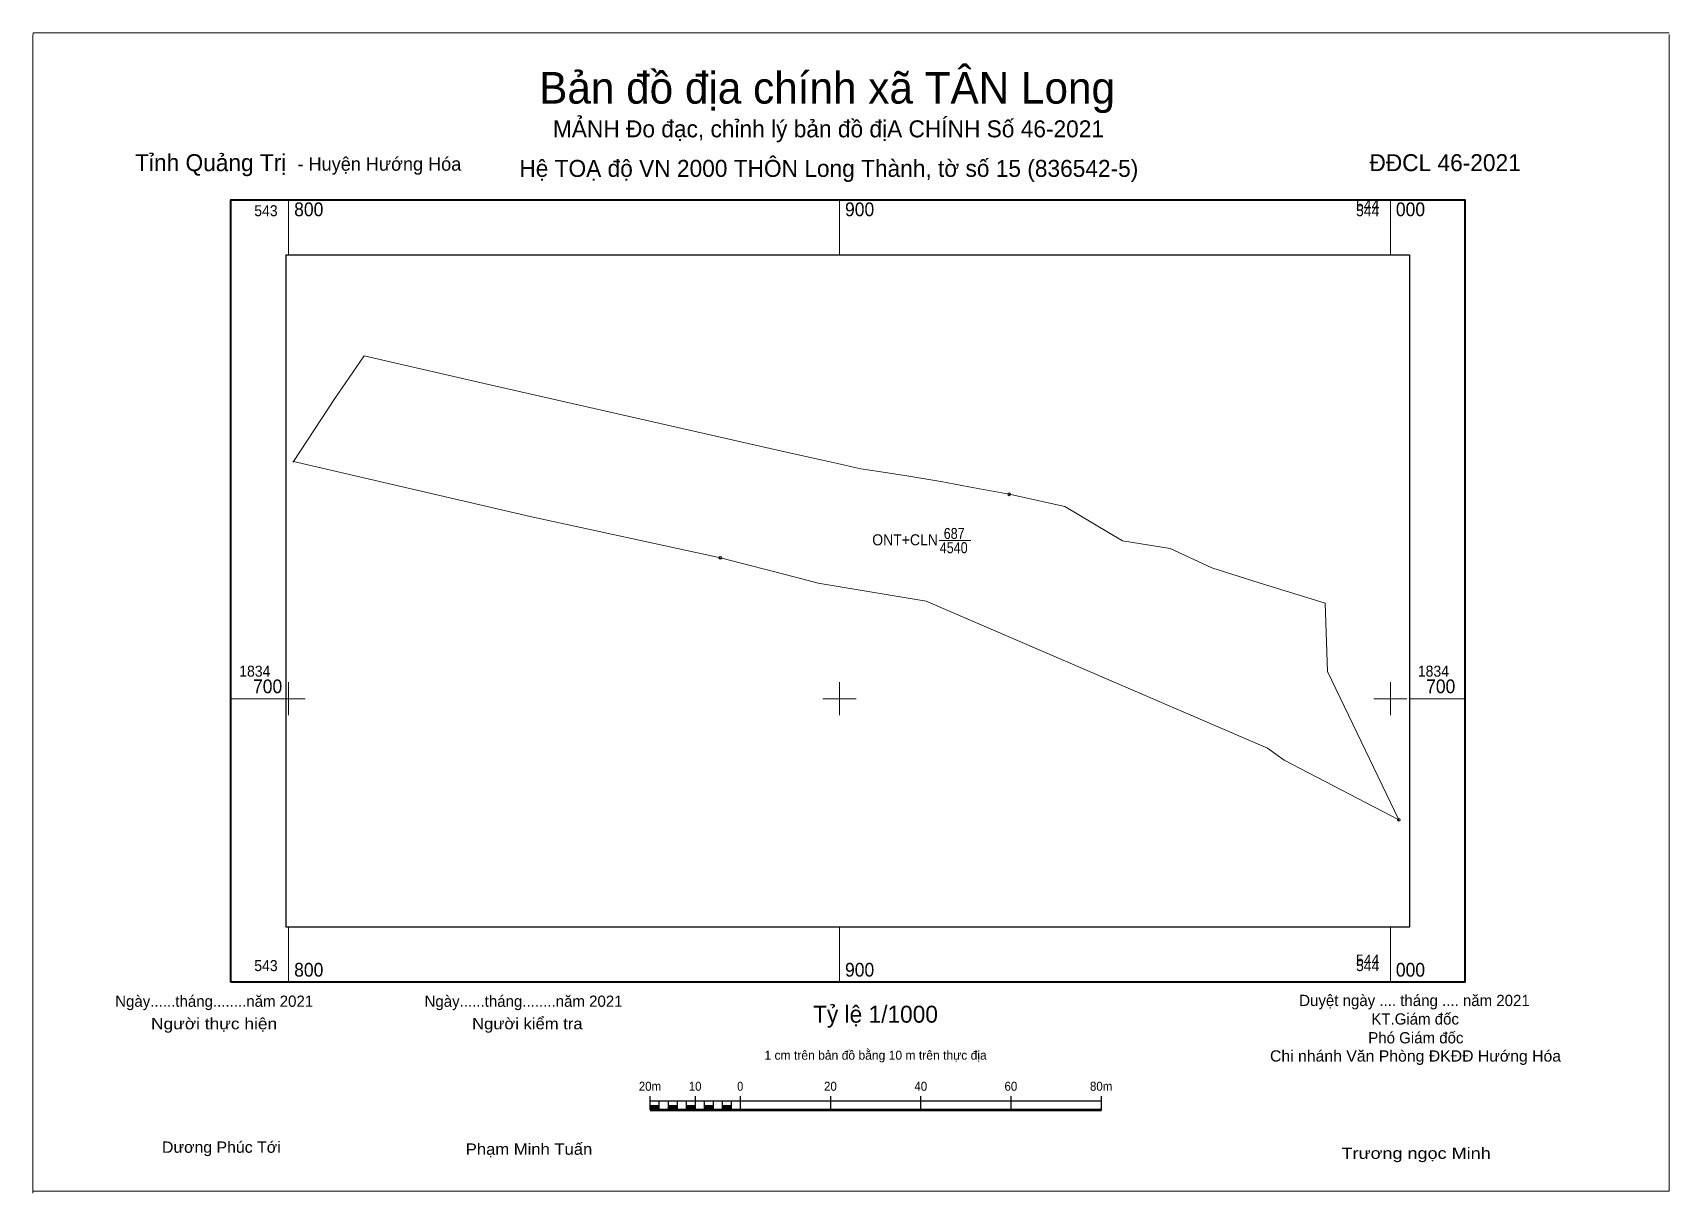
# Model space of a CAD drawing. Header units: metres. Extents: x 543754 to 544571, y 1834610 to 1834821.
# Drawn here: x 543753.5 to 544050.6, y 1834610.2 to 1834820.9 of the extents above.
import ezdxf
from ezdxf.enums import TextEntityAlignment as Align

# ---------------------------------------------------------------- set-up
doc = ezdxf.new("R2010")
doc.units = ezdxf.units.M
doc.header["$PDMODE"] = 32
doc.header["$PDSIZE"] = 0.5
doc.layers.add('1', color=7, linetype='Continuous')
for name, color, linetype, lineweight in [('10', 7, 'Continuous', 13), ('11', 7, 'Continuous', 13), ('13', 7, 'Continuous', 13), ('2', 7, 'Continuous', 25), ('23', 7, 'Continuous', 13), ('63', 7, 'Continuous', 13)]:
    doc.layers.add(name, color=color, linetype=linetype, lineweight=lineweight)

msp = doc.modelspace()

# ---------------------------------------------------------------- hatches: boundary and pattern name
at = {"layer": '2'}
for points in [[(543865.65, 1834625.35), (543867.29, 1834625.35), (543867.29, 1834626.17), (543865.65, 1834626.17)], [(543868.93, 1834625.35), (543870.57, 1834625.35), (543870.57, 1834626.17), (543868.93, 1834626.17)], [(543872.21, 1834625.35), (543873.84, 1834625.35), (543873.84, 1834626.17), (543872.21, 1834626.17)], [(543875.48, 1834625.35), (543877.12, 1834625.35), (543877.12, 1834626.17), (543875.48, 1834626.17)], [(543878.76, 1834625.35), (543880.4, 1834625.35), (543880.4, 1834626.17), (543878.76, 1834626.17)]]:
    msp.add_hatch(color=256, dxfattribs=at).paths.add_polyline_path(points)

# ---------------------------------------------------------------- linework, layer by layer
at = {"layer": '10'}
for p, q in [((543813.68, 1834762.26), (543808.4, 1834754.53)), ((543835.47, 1834757.23), (543813.68, 1834762.26)), ((543890.1, 1834744.85), (543835.47, 1834757.23)), ((543808.4, 1834754.53), (543800.85, 1834743.08)), ((543896.93, 1834743.3), (543890.1, 1834744.85)), ((543800.85, 1834743.08), (543843.83, 1834733.07)), ((543900.2, 1834742.56), (543896.93, 1834743.3)), ((543902.78, 1834741.97), (543900.2, 1834742.56)), ((543903.9, 1834741.72), (543902.78, 1834741.97)), ((543907.12, 1834741.24), (543903.9, 1834741.72)), ((543912.56, 1834740.43), (543907.12, 1834741.24)), ((543918.37, 1834739.45), (543912.56, 1834740.43)), ((543923.49, 1834738.49), (543918.37, 1834739.45)), ((543930.81, 1834737.11), (543923.49, 1834738.49)), ((543940.9, 1834734.89), (543930.81, 1834737.11)), ((543843.83, 1834733.07), (543878.37, 1834725.57)), ((543951.39, 1834728.66), (543940.9, 1834734.89)), ((543960.03, 1834727.29), (543951.39, 1834728.66)), ((543967.58, 1834723.74), (543960.03, 1834727.29)), ((543878.37, 1834725.57), (543892.01, 1834722.04)), ((543892.01, 1834722.04), (543896.12, 1834720.97)), ((543896.12, 1834720.97), (543915.75, 1834717.68)), ((543976.17, 1834721.06), (543967.58, 1834723.74)), ((543988.16, 1834717.32), (543976.17, 1834721.06)), ((543915.75, 1834717.68), (543977.68, 1834691.02)), ((543988.58, 1834704.92), (543988.16, 1834717.32)), ((544001.52, 1834678), (543988.58, 1834704.92)), ((543977.68, 1834691.02), (543980.75, 1834688.87)), ((543980.75, 1834688.87), (544001.52, 1834678))]:
    msp.add_line(p, q, dxfattribs=at)
msp.add_lwpolyline([(543940.9, 1834734.89), (543940.9, 1834734.89), (543940.91, 1834734.89)], dxfattribs=at)
for p in [(543930.81, 1834737.11), (543878.37, 1834725.57), (544001.52, 1834678)]:
    msp.add_point(p, dxfattribs=at)
at = {"layer": '11'}
msp.add_line((543753.63, 1834820.91), (544050.63, 1834820.91), dxfattribs=at)
for points in [[(543753.54, 1834610.21), (543753.54, 1834820.21), (543753.63, 1834820.91)], [(544050.63, 1834820.59), (544050.63, 1834610.59), (543753.63, 1834610.59)]]:
    msp.add_lwpolyline(points, dxfattribs=at)
at = {"layer": '13'}
msp.add_line((543918.09, 1834728.75), (543923.82, 1834728.75), dxfattribs=at)
at = {"layer": '2'}
for p, q in [((543865.65, 1834625.35), (543865.65, 1834627.81)), ((543865.65, 1834626.99), (543947.55, 1834626.99)), ((543867.29, 1834625.35), (543867.29, 1834626.99)), ((543868.93, 1834625.35), (543868.93, 1834626.99)), ((543870.57, 1834625.35), (543870.57, 1834626.99)), ((543872.21, 1834625.35), (543872.21, 1834626.99)), ((543873.84, 1834625.35), (543873.84, 1834627.81)), ((543875.48, 1834625.35), (543875.48, 1834626.99)), ((543877.12, 1834625.35), (543877.12, 1834626.99)), ((543878.76, 1834625.35), (543878.76, 1834626.99)), ((543880.4, 1834625.35), (543880.4, 1834626.99)), ((543882.03, 1834625.35), (543882.03, 1834627.81)), ((543898.41, 1834625.35), (543898.41, 1834627.81)), ((543914.79, 1834625.35), (543914.79, 1834627.81)), ((543931.17, 1834625.35), (543931.17, 1834627.81)), ((543947.55, 1834625.35), (543947.55, 1834627.81))]:
    msp.add_line(p, q, dxfattribs=at)
at = {"layer": '2', "lineweight": 53}
msp.add_line((543865.65, 1834625.35), (543947.55, 1834625.35), dxfattribs=at)
at = {"layer": '2', "lineweight": 13}
for points in [[(543865.65, 1834625.35), (543867.29, 1834625.35), (543867.29, 1834626.17), (543865.65, 1834626.17)], [(543868.93, 1834625.35), (543870.57, 1834625.35), (543870.57, 1834626.17), (543868.93, 1834626.17)], [(543872.21, 1834625.35), (543873.84, 1834625.35), (543873.84, 1834626.17), (543872.21, 1834626.17)], [(543875.48, 1834625.35), (543877.12, 1834625.35), (543877.12, 1834626.17), (543875.48, 1834626.17)], [(543878.76, 1834625.35), (543880.4, 1834625.35), (543880.4, 1834626.17), (543878.76, 1834626.17)]]:
    msp.add_lwpolyline(points, close=True, dxfattribs=at)
at = {"layer": '23'}
msp.add_line((543800.75, 1834742.93), (543800.85, 1834743.08), dxfattribs=at)
at = {"layer": '63'}
for p, q in [((543800, 1834780.6), (543800, 1834790.6)), ((543900, 1834780.6), (543900, 1834790.6)), ((544000, 1834780.6), (544000, 1834790.6)), ((543800, 1834697), (543800, 1834703)), ((543900, 1834697), (543900, 1834703)), ((544000, 1834697), (544000, 1834703)), ((543789.53, 1834700), (543799.53, 1834700)), ((543797, 1834700), (543803, 1834700)), ((543897, 1834700), (543903, 1834700)), ((543997, 1834700), (544003, 1834700)), ((544003.49, 1834700), (544013.49, 1834700)), ((543800, 1834648.54), (543800, 1834658.54)), ((543900, 1834648.54), (543900, 1834658.54)), ((544000, 1834648.54), (544000, 1834658.54))]:
    msp.add_line(p, q, dxfattribs=at)
at = {"layer": '63', "lineweight": 40}
msp.add_lwpolyline([(543789.53, 1834648.54), (543789.53, 1834790.6), (544013.49, 1834790.6), (544013.49, 1834648.54)], close=True, dxfattribs=at)
at = {"layer": '63', "lineweight": 25}
msp.add_lwpolyline([(543799.53, 1834658.54), (543799.53, 1834780.6), (544003.49, 1834780.6), (544003.49, 1834658.54)], close=True, dxfattribs=at)
msp.add_lwpolyline([(543799.53, 1834658.54), (543799.53, 1834780.6), (544003.49, 1834780.6), (544003.49, 1834658.54)], close=True, dxfattribs=at)
msp.add_lwpolyline([(543799.53, 1834658.54), (543799.53, 1834780.6), (544003.49, 1834780.6), (544003.49, 1834658.54)], close=True, dxfattribs=at)

# ---------------------------------------------------------------- texts
at = {"layer": '1', "width": 0.85}
msp.add_text('4540', height=2, dxfattribs=at).set_placement((543920.73, 1834726.41), align=Align.CENTER)
at = {"layer": '13', "width": 0.85}
msp.add_text('687', height=2, dxfattribs=at).set_placement((543920.82, 1834729), align=Align.CENTER)
at = {"layer": '2'}
for s, height, p in [('Bản đồ địa chính xã TÂN Long', 5.74, (543897.745, 1834808.04)), ('MẢNH Đo đạc, chỉnh lý bản đồ địA CHÍNH Số 46-2021', 3.08, (543897.99, 1834801.92)), ('Hệ TOẠ độ VN 2000 THÔN Long Thành, tờ số 15 (836542-5)', 3.08, (543898.06, 1834794.74)), ('Ngày......tháng........năm 2021', 2.04, (543786.48, 1834644.06)), ('Ngày......tháng........năm 2021', 2.04, (543842.64, 1834644.06)), ('Tỷ lệ 1/1000', 3.08, (543906.535, 1834641.18)), ('Duyệt ngày .... tháng .... năm 2021', 2.04, (544004.375, 1834644.2)), ('KT.Giám đốc', 2.04, (544004.495, 1834640.84)), ('Phó Giám đốc', 2.04, (544004.625, 1834637.42)), ('1 cm trên bản đồ bằng 10 m trên thực địa', 1.64, (543906.55, 1834634.46))]:
    msp.add_text(s, height=height, dxfattribs=at).set_placement(p, align=Align.CENTER)
for s, height, p in [('Tỉnh Quảng Trị ', 3.078, (543772.13, 1834795.78)), ('- Huyện Hướng Hóa', 2.456, (543801.61, 1834795.86))]:
    msp.add_text(s, height=height, dxfattribs=at).set_placement(p)
msp.add_text('ĐĐCL 46-2021', height=3.08, dxfattribs=at).set_placement((544023.67, 1834795.78), align=Align.RIGHT)
at = {"layer": '2', "width": 0.95}
msp.add_text('ONT+CLN', height=2, dxfattribs=at).set_placement((543917.87, 1834727.85), align=Align.RIGHT)
at = {"layer": '2'}
for s, height, width, p in [('Người thực hiện', 2.047, 1.15, (543786.46, 1834639.98)), ('Người kiểm tra', 2.047, 1.1, (543843.33, 1834639.98)), ('Chi nhánh Văn Phòng ĐKĐĐ Hướng Hóa', 2.04, 1.05, (544004.565, 1834634.12)), ('20m', 1.638, 0.95, (543865.595, 1834628.82)), ('10', 1.638, 0.95, (543873.79, 1834628.82)), ('0', 1.638, 0.9, (543881.975, 1834628.82)), ('20', 1.638, 0.95, (543898.35, 1834628.82)), ('40', 1.638, 0.95, (543914.75, 1834628.82)), ('60', 1.638, 0.95, (543931.11, 1834628.82)), ('80m', 1.638, 0.95, (543947.495, 1834628.82)), ('Dương Phúc Tới', 2.05, 1.05, (543787.78, 1834617.56)), ('Phạm Minh Tuấn', 2.05, 1.1, (543843.635, 1834617.2)), ('Trương ngọc Minh', 2.04, 1.2, (544004.675, 1834616.46))]:
    msp.add_text(s, height=height, dxfattribs=dict(at, width=width)).set_placement(p, align=Align.CENTER)
at = {"layer": '63', "width": 0.95}
for s, p in [('543', (543798, 1834787.6)), ('544', (543998, 1834788.6)), ('544', (543998, 1834787.6)), ('543', (543798, 1834650.54)), ('544', (543998, 1834651.54)), ('544', (543998, 1834650.54))]:
    msp.add_text(s, height=2, dxfattribs=at).set_placement(p, align=Align.RIGHT)
for s, height, p in [('800', 2.5, (543801, 1834787.6)), ('900', 2.5, (543901, 1834787.6)), ('000', 2.5, (544001, 1834787.6)), ('1834', 2, (543791.03, 1834704)), ('1834', 2, (543791.03, 1834704)), ('700', 2.5, (543793.53, 1834701)), ('1834', 2, (544004.99, 1834704)), ('1834', 2, (544004.99, 1834704)), ('700', 2.5, (544006.49, 1834701)), ('800', 2.5, (543801, 1834649.54)), ('900', 2.5, (543901, 1834649.54)), ('000', 2.5, (544001, 1834649.54))]:
    msp.add_text(s, height=height, dxfattribs=at).set_placement(p)

doc.saveas('drawing.dxf')
